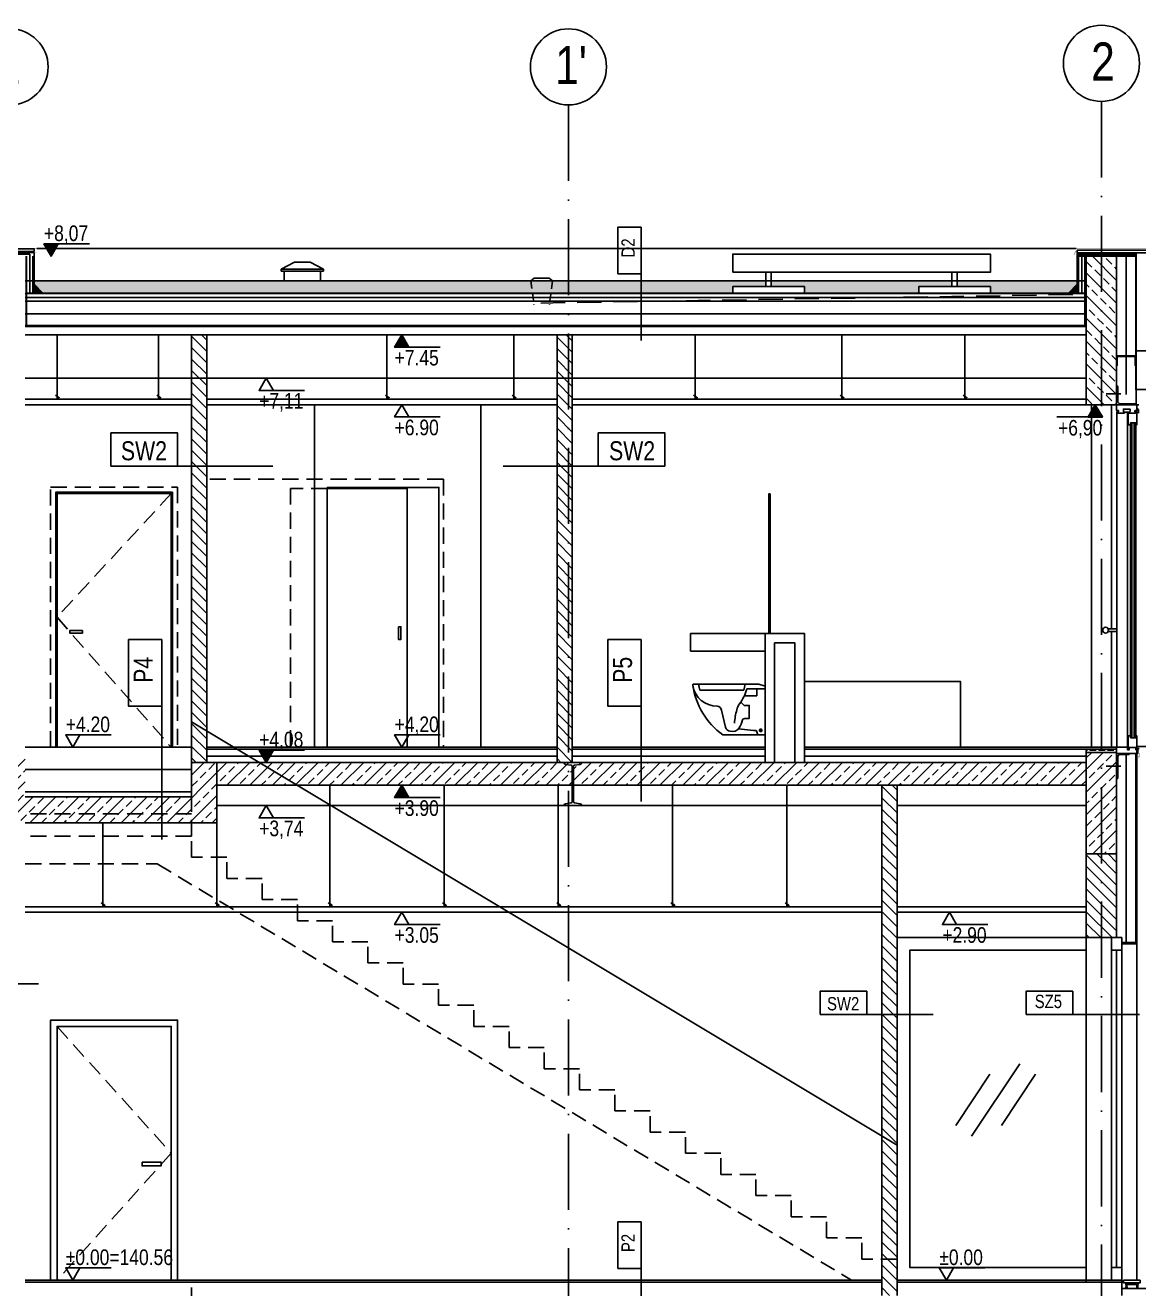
# Model space of a CAD drawing. Header units: millimetres. Extents: x 58205 to 122423, y 1055 to 94479.
# Drawn here: x 68857 to 69735, y 16822 to 17817 of the extents above; entities that cross this region are included whole.
import ezdxf

# ---------------------------------------------------------------- set-up
doc = ezdxf.new("R2010")
doc.units = ezdxf.units.MM
for name, pattern in [('ACAD_ISO03W100', [30, 12, -18]), ('ACAD_ISO10W100', [18, 12, -3, 0, -3]), ('AUDIT_D_080509132939-0', [0]), ('DASHED', [0.75, 0.5, -0.25]), ('HIDDEN', [9.525, 6.35, -3.175])]:
    doc.linetypes.add(name, pattern=pattern)
for name, color, linetype in [('+48_CIENKIE', 253, 'Continuous'), ('+48_HACZE', 253, 'Continuous'), ('+48_IZOLACJE', 4, 'Continuous'), ('+48_KOTY', 3, 'Continuous'), ('+48_MEBLE', 251, 'Continuous'), ('+48_OPISY_ŚCIAN', 3, 'Continuous'), ('+48_OSIE', 8, 'Continuous'), ('+48_POSADZKA', 4, 'Continuous'), ('+48_PRZEKRÓJ', 1, 'Continuous'), ('+48_SCIANY', 1, 'Continuous'), ('+48_STOLARKA OKNA', 3, 'Continuous'), ('+48_STOLARKA_DRZWI', 3, 'Continuous'), ('+48_STOLARKA_OKNA', 3, 'Continuous'), ('+48_SUFITY_PODWIESZANE', 4, 'Continuous'), ('+48_WEŁNA', 252, 'Continuous'), ('+48_WIDOK', 5, 'Continuous'), ('+48_ŚCIANY_GK', 42, 'Continuous'), ('1_CIENKA', 252, 'Continuous'), ('_przerywane', 8, 'DASHED'), ('MEBLE', 4, 'Continuous'), ('OPISOWA', 2, 'Continuous'), ('SCHODY_', 2, 'Continuous')]:
    doc.layers.add(name, color=color, linetype=linetype)
doc.styles.add('WRP_ARIAL', font='ARIAL.TTF', dxfattribs={"width": 0.8})
doc.linetypes.add('BATTING', pattern='A,0.00254,-2.54,[134,ltypeshp.shx,S=2.54,R=0,X=-2.54,Y=0],-5.08,[134,ltypeshp.shx,S=2.54,R=180,X=2.54,Y=0],-2.54', length=10.16254)
doc.linetypes.add('ZIGZAG', pattern='A,0.00254,-5.08,[131,ltypeshp.shx,S=5.08,R=0,X=-5.08,Y=0],-10.16,[131,ltypeshp.shx,S=5.08,R=180,X=5.08,Y=0],-5.08', length=20.32254)

# ---------------------------------------------------------------- blocks, each defined once
blk = doc.blocks.new('OZN_OSI')
at = {"layer": '+48_OSIE', "linetype": 'Continuous', "ltscale": 5}
blk.add_circle((0, -30), 30, dxfattribs=at)
at = {"layer": '+48_OSIE', "linetype": 'Continuous', "ltscale": 5, "style": 'WRP_ARIAL', "width": 0.8}
blk.add_attdef('NR', (-23.26, -43.54), '', height=30, dxfattribs=at)
blk = doc.blocks.new('WC_KOLO_BOK')
at = {"layer": 'MEBLE'}
for p, q in [((0, 38.4), (5, 40)), ((56.25, 40), (5, 40)), ((16.79, 35.07), (15.7, 40)), ((52.5, 40), (51.37, 35.07)), ((0, 38.4), (0, 0)), ((14.53, 36.2), (0, 36.2)), ((6.5, 30.8), (6.5, 36.2)), ((16.41, 30.8), (6.5, 30.8)), ((51.37, 35.07), (16.79, 35.07)), ((2.05, 3.5), (4.95, 3.5)), ((3.5, 2.05), (3.5, 4.95)), ((5.76, 0), (33.3, 0))]:
    blk.add_line(p, q, dxfattribs=at)
for points in [[(19.19, 25.79), (16.5, 23.1), (12.5, 23.1), (12.5, 12.9), (14.62, 12.9, -0.106731), (17.45, 12.33, -0.262549), (17.96, 11.73, 0.09067), (20.4, 5.45, 0.337696), (27.62, 2.78, 0.254555), (31.15, 5.95), (34.39, 19.54, -0.317983), (37.7, 22.59, 0.369214), (57, 38.82)], [(24.13, 9.15, 0.047449), (22.35, 19.75, 0.087075), (20.18, 24.4, -0.099381), (14.53, 36.2)]]:
    blk.add_lwpolyline(points, format="xyb", dxfattribs=at)
blk.add_lwpolyline([(0, 0), (5.76, 0), (6.7, 3.14), (7.1, 3.42), (9.09, 3.42), (20.89, 4.78)], dxfattribs=at)
blk.add_circle((3.5, 3.5), 1, dxfattribs=at)
for centre, radius, start, end in [((56.25, 39.2), 0.8, 351.75704, 90), ((-0.8, 47.46), 58.45, 305.69803, 351.75704)]:
    blk.add_arc(centre, radius, start, end, dxfattribs=at)
blk = doc.blocks.new('A$C6D9607FD')
at = {"layer": '+48_PRZEKRÓJ', "color": 251}
for p, q in [((137, 340), (0, 340)), ((0, 340), (0, 337.1)), ((10.5, 325), (56.1, 318.6)), ((62.4, 311.4), (62.4, 28.6)), ((74.6, 311.4), (74.6, 28.6)), ((126.5, 325), (80.9, 318.6)), ((137, 340), (137, 337.1)), ((0, 0), (0, 2.9)), ((10.5, 15), (56.1, 21.4)), ((126.5, 15), (80.9, 21.4)), ((137, 0), (137, 2.9)), ((137, 0), (0, 0)), ((137, 0), (0, 0))]:
    blk.add_line(p, q, dxfattribs=at)
for centre, radius, start, end in [((12.2, 337.1), 12.2, 180, 262.03039), ((55.1, 311.4), 7.3, 0, 82.03039), ((81.9, 311.4), 7.3, 97.96961, 180), ((124.8, 337.1), 12.2, 277.96961, 0), ((12.2, 2.9), 12.2, 97.96961, 180), ((55.1, 28.6), 7.3, 277.96961, 0), ((81.9, 28.6), 7.3, 180, 262.03039), ((124.8, 2.9), 12.2, 0, 82.03039)]:
    blk.add_arc(centre, radius, start, end, dxfattribs=at)
blk = doc.blocks.new('koty')
at = {"layer": '+48_KOTY', "color": 3, "ltscale": 5}
blk.add_line((70403.15, 11224.99), (70423.15, 11224.99), dxfattribs=at)
blk.add_lwpolyline([(70398.6, 11217.11), (70403.15, 11224.99), (70394.05, 11224.99)], close=True, dxfattribs=at)
at = {"layer": '+48_KOTY', "color": 3, "style": 'WRP_ARIAL', "width": 0.8}
blk.add_attdef('POZIOM', (70403.19, 11226.78), '', height=10, dxfattribs=at)
blk = doc.blocks.new('SCIANA')
at = {"layer": '+48_OPISY_ŚCIAN', "ltscale": 5}
blk.add_line((-25, 0), (25, 0), dxfattribs=at)
blk.add_lwpolyline([(-60, 0), (-25, 0), (-25, 17.5), (-60, 17.5)], close=True, dxfattribs=at)
at = {"layer": '+48_OPISY_ŚCIAN', "ltscale": 5, "style": 'WRP_ARIAL', "width": 0.8}
blk.add_attdef('TYP', (-53.56, 4.8), '', height=10, dxfattribs=at)
blk = doc.blocks.new('servgservgfsddrgf')
at = {"layer": 'OPISOWA', "color": 2, "linetype": 'Continuous'}
for points in [[(-89129, -916256), (-89129, -916321.2), (-89124, -916321.2), (-89124, -916256.1)], [(-88989, -916246.2), (-89119, -916246.2)], [(-89119, -916251.2), (-88989, -916251.2)], [(-88984, -916256.1), (-88984, -916321.2), (-88979, -916321.2), (-88979, -916256)]]:
    blk.add_lwpolyline(points, dxfattribs=at)
for centre, radius, start, end in [((-89119, -916256.2), 10, 90, 180.85445), ((-89119, -916256.2), 5, 90, 181.20838), ((-88989, -916256.2), 10, 359.14555, 90), ((-88989, -916256.2), 5, 358.79162, 90)]:
    blk.add_arc(centre, radius, start, end, dxfattribs=at)

msp = doc.modelspace()

# ---------------------------------------------------------------- hatches: boundary and pattern name
at = {"layer": '+48_HACZE'}
h = msp.add_hatch(dxfattribs=at)
h.set_pattern_fill('ANSI33', color=256, scale=2, angle=90, style=0)
h.set_pattern_definition([(135, (4e-07, 1787.771), (-8.9802561, -8.9802561), []), (135, (4e-07, 1796.752), (-8.9802561, -8.9802561), [6.35, -3.175])])
h.paths.add_polyline_path([(69705.484, 17635.271), (69693.484, 17635.271), (69693.484, 17518.271), (69705.484, 17518.271)])
h.paths.add_polyline_path([(69705.484, 17518.271), (69717.484, 17518.271), (69717.484, 17635.271), (69705.484, 17635.271)])
h = msp.add_hatch(dxfattribs=at)
h.set_pattern_fill('HEX', color=256, scale=0.5, angle=45, style=0)
h.set_pattern_definition([(45, (0, -2e-12), (-1.94428202, 1.94428202), [1.5875, -3.175]), (165, (0, -2e-12), (-0.71165661, -2.65593863), [1.5875, -3.175]), (105, (1.1225, 1.1225), (-2.65593863, -0.71165661), [1.5875, -3.175])])
h.paths.add_polyline_path([(69255.819, 17615.771), (68997.326, 17615.771), (68992.496, 17606.271), (69257.086, 17606.271)])
h.paths.add_polyline_path([(69273.004, 17615.771), (69255.819, 17615.771), (69257.086, 17606.271), (69271.726, 17606.271)])
h.paths.add_polyline_path([(69342.8, 17615.771), (69285.484, 17615.771), (69285.484, 17606.271), (69342.8, 17606.271)])
h.paths.add_polyline_path([(69285.484, 17615.771), (69273.004, 17615.771), (69271.726, 17606.271), (69285.484, 17606.271)])
h.paths.add_polyline_path([(69414.934, 17611.323), (69414.934, 17615.771), (69342.8, 17615.771), (69342.8, 17606.271), (69414.934, 17606.271)])
h.paths.add_polyline_path([(69441.068, 17615.771), (69414.934, 17615.771), (69414.934, 17611.323), (69441.068, 17611.323)])
h.paths.add_polyline_path([(69575.197, 17615.771), (69445.261, 17615.771), (69445.261, 17611.323), (69471.396, 17611.323), (69471.396, 17606.271), (69561.572, 17606.271), (69561.572, 17611.323), (69575.197, 17611.323)])
h.paths.add_polyline_path([(69587.49, 17615.771), (69575.197, 17615.771), (69575.197, 17611.323), (69587.49, 17611.323)])
h.paths.add_polyline_path([(69618.034, 17615.771), (69591.682, 17615.771), (69591.682, 17611.323), (69618.034, 17611.323)])
h.paths.add_polyline_path([(69686.484, 17613.294), (69686.484, 17615.771), (69618.034, 17615.771), (69618.034, 17606.271), (69679.753, 17606.271)])
h.paths.add_polyline_path([(68864.484, 17615.771), (68864.484, 17613.294), (68871.214, 17606.271), (68992.496, 17606.271), (68997.326, 17615.771)])
h = msp.add_hatch(dxfattribs=at)
h.set_pattern_fill('ANSI31', color=256, scale=2, angle=90, style=0)
h.paths.add_polyline_path([(68988.484, 17573.314), (69000.484, 17573.314), (69000.484, 17236.271), (68988.484, 17236.271)])
h = msp.add_hatch(dxfattribs=at)
h.set_pattern_fill('ANSI31', color=256, scale=2, angle=90, style=0)
h.paths.add_polyline_path([(69276.484, 17573.271), (69288.484, 17573.271), (69288.484, 17236.228), (69276.484, 17236.228)])
at = {"layer": '+48_HACZE', "linetype": 'AUDIT_D_080509132939-0'}
h = msp.add_hatch(dxfattribs=at)
h.set_pattern_fill('ANSI33', color=256, scale=2, angle=180, style=0)
h.paths.add_polyline_path([(69717.484, 17164.271), (69693.484, 17164.271), (69693.484, 17218.271), (69008.484, 17218.271), (69008.484, 17188.805), (68833.484, 17188.805), (68833.484, 17244.271), (68857.483, 17244.271), (68857.484, 17209.271), (68988.484, 17209.271), (68988.484, 17236.271), (69693.484, 17236.271), (69693.484, 17244.271), (69717.484, 17244.271)])
at = {"layer": '+48_HACZE', "ltscale": 0.15}
h = msp.add_hatch(dxfattribs=at)
h.set_pattern_fill('ANGLE', color=256, style=0)
h.set_pattern_definition([(0, (0, -2e-12), (0, 6.985), [5.08, -1.905]), (90, (0, -2e-12), (-6.985, 4e-16), [5.08, -1.905])])
h.paths.add_polyline_path([(69693.484, 17246.771), (69717.484, 17246.771), (69717.484, 17244.271), (69693.484, 17244.271)])
at = {"layer": '+48_HACZE'}
h = msp.add_hatch(dxfattribs=at)
h.set_pattern_fill('ANSI31', color=256, scale=2, angle=90, style=0)
h.set_pattern_definition([(135, (4e-07, 1787.771), (-4.49012806, -4.49012806), [])])
h.paths.add_polyline_path([(69544.484, 16844.937), (69532.484, 16844.937), (69532.484, 16816.271), (69544.484, 16816.271)])
h.paths.add_polyline_path([(69544.484, 16950.222), (69532.484, 16957.472), (69532.484, 16844.937), (69544.484, 16844.937)])
h.paths.add_polyline_path([(69544.484, 17030.912), (69532.484, 17030.912), (69532.484, 16957.472), (69544.484, 16950.222)])
h.paths.add_polyline_path([(69544.484, 17202.271), (69532.484, 17202.271), (69532.484, 17030.912), (69544.484, 17030.912)])
h.paths.add_polyline_path([(69544.484, 17218.271), (69532.484, 17218.271), (69532.484, 17202.271), (69544.484, 17202.271)])
h = msp.add_hatch(dxfattribs=at)
h.set_pattern_fill('ANSI31', color=256, scale=2, angle=90, style=0)
h.paths.add_polyline_path([(69705.484, 17164.271), (69693.484, 17164.271), (69693.484, 17098.271), (69705.484, 17098.271)])
h.paths.add_polyline_path([(69717.484, 17164.271), (69705.484, 17164.271), (69705.484, 17098.271), (69717.484, 17098.271)])
at = {"layer": '+48_KOTY'}
for points in [[(68883.377, 17644.979), (68872.166, 17644.979), (68877.771, 17635.271)], [(69695.046, 17508.562), (69706.257, 17508.562), (69700.652, 17518.271)], [(69159.693, 17208.562), (69148.482, 17208.562), (69154.087, 17218.271)]]:
    msp.add_hatch(color=256, dxfattribs=at).paths.add_polyline_path(points)
at = {"layer": '+48_KOTY', "ltscale": 0.3}
msp.add_hatch(color=256, dxfattribs=at).paths.add_polyline_path([(69159.693, 17563.562), (69148.482, 17563.562), (69154.087, 17573.271)])
at = {"layer": '+48_KOTY', "ltscale": 2}
h = msp.add_hatch(color=3, dxfattribs=at)
h.paths.add_polyline_path([(69050.216, 17241.216), (69052.968, 17245.983), (69041.757, 17245.983), (69044.509, 17241.216)])
h.paths.add_polyline_path([(69049.505, 17239.984), (69050.216, 17241.216), (69044.509, 17241.216), (69045.22, 17239.984)])
h.paths.add_polyline_path([(69047.362, 17236.274), (69049.505, 17239.984), (69045.22, 17239.984)])
at = {"layer": '+48_WEŁNA', "linetype": 'ZIGZAG', "ltscale": 0.28}
h = msp.add_hatch(dxfattribs=at)
h.set_pattern_fill('HONEY', color=256, scale=0.2, angle=90, style=0)
h.set_pattern_definition([(90, (4e-07, 1797.77125), (-0.549926, 0.9525), [0.635, -1.27]), (210, (4e-07, 1797.77125), (-0.549926197, -0.952499886), [0.635, -1.27]), (150, (4e-07, 1797.77125), (-1.099852197, 1.14e-07), [-1.27, 0.635])])
h.paths.add_polyline_path([(68863.484, 17612.893), (68863.484, 17606.771), (68869.35, 17606.771)])
h = msp.add_hatch(dxfattribs=at)
h.set_pattern_fill('HONEY', color=256, scale=0.2, angle=90, style=0)
h.set_pattern_definition([(90, (138550.9672, 1797.77125), (0.549926, 0.9525), [0.635, -1.27]), (330, (138550.9672, 1797.77125), (0.549926197, -0.952499886), [0.635, -1.27]), (30, (138550.9672, 1797.77125), (1.099852197, 1.14e-07), [-1.27, 0.635])])
h.paths.add_polyline_path([(69687.484, 17612.893), (69687.484, 17606.771), (69681.617, 17606.771)])

# ---------------------------------------------------------------- linework, layer by layer
at = {"layer": '+48_CIENKIE'}
for points in [[(68882.484, 17573.314), (68882.484, 17522.521), (68882.484, 17522.521)], [(68962.484, 17573.314), (68962.484, 17522.521), (68962.484, 17522.521)], [(69142.484, 17573.314), (69142.484, 17522.521), (69142.484, 17522.521)], [(69242.375, 17573.285), (69242.375, 17522.521), (69242.375, 17522.521)], [(69385.308, 17573.314), (69385.308, 17522.521), (69385.308, 17522.521)], [(69500.823, 17573.314), (69500.823, 17522.521), (69500.823, 17522.521)], [(69597.791, 17573.314), (69597.791, 17522.521), (69597.791, 17522.521)], [(68882.484, 17522.521), (68884.239, 17523.798), (68881.236, 17525.67)], [(68962.484, 17522.521), (68964.239, 17523.798), (68961.236, 17525.67)], [(69142.484, 17522.521), (69144.239, 17523.798), (69141.236, 17525.67)], [(69242.375, 17522.521), (69244.131, 17523.798), (69241.127, 17525.67)], [(69385.308, 17522.521), (69387.063, 17523.798), (69384.06, 17525.67)], [(69500.823, 17522.521), (69502.579, 17523.798), (69499.575, 17525.67)], [(69597.791, 17522.521), (69599.547, 17523.798), (69596.544, 17525.67)], [(69097.484, 17218.271), (69097.484, 17122.521), (69097.484, 17122.521)], [(69187.484, 17218.271), (69187.484, 17122.521), (69187.484, 17122.521)], [(69277.484, 17218.271), (69277.484, 17122.521), (69277.484, 17122.521)], [(69367.484, 17218.271), (69367.484, 17122.521), (69367.484, 17122.521)], [(69457.484, 17218.271), (69457.484, 17122.521), (69457.484, 17122.521)], [(68918.484, 17188.805), (68918.484, 17122.521), (68918.484, 17122.521)], [(69008.484, 17188.805), (69008.484, 17122.521), (69008.484, 17122.521)], [(68918.484, 17122.521), (68920.239, 17123.798), (68917.236, 17125.67)], [(69008.484, 17122.521), (69010.239, 17123.798), (69007.236, 17125.67)], [(69097.484, 17122.521), (69099.239, 17123.798), (69096.236, 17125.67)], [(69187.484, 17122.521), (69189.239, 17123.798), (69186.236, 17125.67)], [(69277.484, 17122.521), (69279.239, 17123.798), (69276.236, 17125.67)], [(69367.484, 17122.521), (69369.239, 17123.798), (69366.236, 17125.67)], [(69457.484, 17122.521), (69459.239, 17123.798), (69456.236, 17125.67)]]:
    msp.add_lwpolyline(points, dxfattribs=at)
at = {"layer": '+48_HACZE', "linetype": 'HIDDEN', "ltscale": 0.2}
msp.add_lwpolyline([(69765.484, 17517.771), (69765.484, 17560.73), (69732.484, 17560.73)], dxfattribs=at)
at = {"layer": '+48_HACZE', "color": 251, "ltscale": 0.1}
msp.add_lwpolyline([(69732.484, 17560.683), (69732.484, 17530.171), (69753.884, 17530.171), (69762.984, 17539.271), (69762.984, 17560.671), (69732.484, 17560.671)], dxfattribs=at)
at = {"layer": '+48_HACZE', "ltscale": 0.15}
for points in [[(69720.721, 17526.771), (69709.29, 17526.771)], [(69720.721, 17233.286), (69709.29, 17233.286)]]:
    msp.add_lwpolyline(points, dxfattribs=at)
msp.add_lwpolyline([(69693.484, 17246.771), (69717.484, 17246.771), (69717.484, 17244.271), (69693.484, 17244.271)], close=True, dxfattribs=at)
at = {"layer": '+48_IZOLACJE'}
for p, q in [((68864.484, 17638.771), (68815.484, 17638.771)), ((68864.484, 17638.271), (68818.484, 17638.271)), ((69686.484, 17637.832), (69732.984, 17637.832)), ((69686.484, 17637.332), (69732.984, 17637.332)), ((68858.484, 17579.771), (68858.484, 17635.271)), ((69692.484, 17579.771), (69692.484, 17635.271)), ((69732.984, 17635.271), (69732.984, 17518.271))]:
    msp.add_line(p, q, dxfattribs=at)
at = {"layer": '+48_IZOLACJE', "linetype": 'ACAD_ISO03W100', "ltscale": 0.5}
for points, const_width in [([(68864.484, 17638.521), (68815.484, 17638.521)], 0.5), ([(68857.984, 17579.771), (68857.984, 17635.271)], 1), ([(68870.044, 17606.771), (68863.984, 17613.105), (68863.984, 17635.271)], 1), ([(69680.924, 17606.771), (69686.984, 17613.105), (69686.984, 17635.271)], 1), ([(69692.984, 17579.771), (69692.984, 17635.271)], 1), ([(69732.734, 17635.271), (69732.734, 17518.271)], 0.5), ([(68858.484, 17606.271), (69692.484, 17606.271)], 1), ([(68857.484, 17580.271), (69693.484, 17580.271)], 1)]:
    msp.add_lwpolyline(points, dxfattribs=dict(at, const_width=const_width))
at = {"layer": '+48_IZOLACJE'}
for points in [[(68871.693, 17605.771), (68864.484, 17613.294), (68864.484, 17638.271)], [(69686.484, 17635.271), (69686.484, 17637.332)], [(69732.984, 17635.271), (69732.984, 17637.832)], [(69679.274, 17605.771), (69686.484, 17613.294), (69686.484, 17635.271)], [(68869.35, 17606.771), (68863.484, 17612.893)], [(69681.617, 17606.771), (69687.484, 17612.893)], [(68857.484, 17580.771), (69693.484, 17580.771)], [(68857.484, 17579.771), (69693.484, 17579.771)]]:
    msp.add_lwpolyline(points, dxfattribs=at)
at = {"layer": '+48_IZOLACJE', "linetype": 'ACAD_ISO03W100', "ltscale": 0.3, "const_width": 0.5}
msp.add_lwpolyline([(69686.484, 17637.582), (69732.984, 17637.582)], dxfattribs=at)
at = {"layer": '+48_KOTY'}
for points in [[(68883.377, 17644.979), (68872.166, 17644.979), (68877.771, 17635.271), (68883.377, 17644.979)], [(69695.046, 17508.562), (69706.257, 17508.562), (69700.652, 17518.271), (69695.046, 17508.562)], [(69159.693, 17208.562), (69148.482, 17208.562), (69154.087, 17218.271), (69159.693, 17208.562)]]:
    msp.add_lwpolyline(points, dxfattribs=at)
at = {"layer": '+48_KOTY', "ltscale": 0.3}
msp.add_lwpolyline([(69159.693, 17563.562), (69148.482, 17563.562), (69154.087, 17573.271), (69159.693, 17563.562)], dxfattribs=at)
at = {"layer": '+48_MEBLE'}
for p, q in [((69729.391, 17503.904), (69729.377, 17255.66)), ((69731.191, 17503.904), (69731.177, 17255.66)), ((69445.303, 17338.034), (69381.69, 17338.034)), ((69381.69, 17338.034), (69381.69, 17324.034)), ((69381.69, 17324.034), (69440.484, 17324.034)), ((69544.484, 17098.271), (69693.484, 17098.271)), ((69603.224, 16941.877), (69641.07, 16998.869)), ((69590.728, 16950.175), (69617.553, 16990.572)), ((69626.74, 16950.175), (69653.566, 16990.572))]:
    msp.add_line(p, q, dxfattribs=at)
for points in [[(68857.484, 17539.271), (69693.484, 17539.271)], [(69444.484, 17448.034), (69443.484, 17448.034), (69443.484, 17338.034), (69444.484, 17338.034), (69444.484, 17448.034)], [(69594.484, 17248.034), (69594.484, 17300.059), (69471.484, 17300.059)], [(69693.484, 17098.271), (69693.484, 16826.771)], [(69693.484, 16838.271), (69554.484, 16838.271), (69554.484, 17088.271), (69693.484, 17088.271)], [(69733.484, 17093.271), (69733.484, 16828.271)]]:
    msp.add_lwpolyline(points, dxfattribs=at)
at = {"layer": '+48_OPISY_ŚCIAN'}
msp.add_lwpolyline([(68965.129, 17205.647), (68965.129, 17175.647)], dxfattribs=at)
at = {"layer": '+48_OSIE', "linetype": 'ACAD_ISO10W100', "ltscale": 5}
for p, q in [((69705.484, 17757.301), (69705.484, 16317.421)), ((69285.484, 17754.57), (69285.484, 16315.62))]:
    msp.add_line(p, q, dxfattribs=at)
at = {"layer": '+48_POSADZKA'}
for p, q in [((69000.484, 17248.271), (69276.484, 17248.271)), ((69288.484, 17248.271), (69440.484, 17248.271)), ((69471.484, 17248.271), (69717.484, 17248.271)), ((68857.483, 17213.271), (68988.484, 17213.271)), ((68857.493, 16828.271), (69532.484, 16828.271)), ((69544.484, 16828.271), (69717.484, 16828.271))]:
    msp.add_line(p, q, dxfattribs=at)
at = {"layer": '+48_PRZEKRÓJ'}
for p, q in [((69717.984, 17248.228), (69717.984, 17248.228)), ((69693.484, 17236.271), (69693.484, 17244.271)), ((69693.484, 17198.665), (69693.484, 17218.271)), ((69693.484, 17198.665), (69693.484, 17218.271)), ((68857.484, 17209.271), (68988.484, 17209.271)), ((68857.484, 17188.805), (69008.484, 17188.805))]:
    msp.add_line(p, q, dxfattribs=at)
at = {"layer": '+48_PRZEKRÓJ', "ltscale": 2}
for p, q in [((68988.484, 17236.271), (69008.484, 17236.271)), ((69008.484, 17236.271), (69693.484, 17236.271)), ((69008.484, 17218.271), (69693.484, 17218.271))]:
    msp.add_line(p, q, dxfattribs=at)
at = {"layer": '+48_PRZEKRÓJ'}
for points in [[(69693.484, 17635.271), (69717.484, 17635.271)], [(68988.484, 17209.271), (68988.484, 17573.314)], [(69000.484, 17573.314), (69000.484, 17236.271)], [(69276.484, 17573.314), (69276.484, 17236.271)], [(69288.484, 17573.314), (69288.484, 17236.271)], [(69693.484, 17238.034), (69693.484, 17244.271)], [(69544.484, 16873.271), (69544.484, 16816.271)]]:
    msp.add_lwpolyline(points, dxfattribs=at)
at = {"layer": '+48_SCIANY'}
for p, q in [((69693.484, 17635.271), (69693.484, 17518.271)), ((69717.484, 17635.271), (69717.484, 17518.271)), ((69693.484, 17518.271), (69717.484, 17518.271)), ((69693.484, 17244.271), (69717.484, 17244.271)), ((69008.484, 17188.805), (69008.484, 17236.271)), ((69532.484, 16816.271), (69532.484, 17218.271)), ((69544.484, 16816.271), (69544.484, 17218.271)), ((69693.484, 17164.271), (69693.484, 17098.271)), ((69717.484, 17164.271), (69717.484, 17098.271)), ((69721.484, 16828.271), (69721.484, 16816.271))]:
    msp.add_line(p, q, dxfattribs=at)
at = {"layer": '+48_SCIANY', "ltscale": 0.18}
msp.add_lwpolyline([(69414.934, 17622.665), (69414.934, 17636.965), (69618.034, 17636.965), (69618.034, 17622.665), (69414.934, 17622.665)], dxfattribs=at)
at = {"layer": '+48_SCIANY', "ltscale": 0.15}
for points in [[(69441.068, 17611.323), (69445.261, 17611.323), (69445.261, 17622.665), (69441.068, 17622.665)], [(69587.49, 17611.323), (69591.682, 17611.323), (69591.682, 17622.665), (69587.49, 17622.665)], [(69414.934, 17605.771), (69471.396, 17605.771), (69471.396, 17611.323), (69414.934, 17611.323)], [(69618.034, 17605.771), (69561.572, 17605.771), (69561.572, 17611.323), (69618.034, 17611.323)]]:
    msp.add_lwpolyline(points, close=True, dxfattribs=at)
at = {"layer": '+48_SCIANY'}
for points in [[(68857.484, 17579.771), (69693.484, 17579.771)], [(68857.484, 17573.271), (69693.484, 17573.271)]]:
    msp.add_lwpolyline(points, dxfattribs=at)
msp.add_lwpolyline([(69693.484, 17244.271), (69717.484, 17244.271), (69717.484, 17164.271), (69693.484, 17164.271)], close=True, dxfattribs=at)
at = {"layer": '+48_SCIANY', "ltscale": 0.15}
msp.add_lwpolyline([(69693.484, 17098.271), (69717.484, 17098.271)], dxfattribs=at)
at = {"layer": '+48_STOLARKA OKNA'}
for points in [[(69721.484, 17098.271), (69721.484, 16828.271), (69713.484, 16828.271), (69713.484, 17098.271)], [(69721.484, 17098.271), (69721.484, 17088.271), (69713.484, 17088.271), (69713.484, 17098.271)], [(69721.484, 16838.271), (69721.484, 16828.271), (69713.484, 16828.271), (69713.484, 16838.271)]]:
    msp.add_lwpolyline(points, close=True, dxfattribs=at)
msp.add_lwpolyline([(69717.484, 16838.271), (69717.484, 17088.271)], dxfattribs=at)
at = {"layer": '+48_STOLARKA_DRZWI', "linetype": 'HIDDEN', "ltscale": 2}
for points in [[(69186.984, 17459.471), (69000.484, 17459.471)], [(69186.984, 17459.471), (69186.984, 17248.271)], [(68877.484, 17248.271), (68877.484, 17453.271), (68977.484, 17453.271), (68977.484, 17248.271)], [(68972.484, 17448.146), (68882.484, 17350.771), (68972.484, 17248.271)], [(69095.484, 17452.271), (69066.484, 17452.271), (69066.484, 17248.271)], [(68882.484, 17028.271), (68972.484, 16928.271), (68882.484, 16828.271)]]:
    msp.add_lwpolyline(points, dxfattribs=at)
at = {"layer": '+48_STOLARKA_DRZWI'}
for points in [[(68881.484, 17248.271), (68881.484, 17449.271), (68973.484, 17449.271), (68973.484, 17248.271)], [(69158.484, 17248.271), (69158.484, 17447.271), (69158.484, 17452.271), (69095.484, 17452.271)], [(68977.484, 16828.271), (68977.484, 17033.271), (68877.484, 17033.271), (68877.484, 16828.271)], [(68972.484, 16828.271), (68972.484, 17028.271), (68882.484, 17028.271), (68882.484, 16828.271)]]:
    msp.add_lwpolyline(points, dxfattribs=at)
at = {"layer": '+48_STOLARKA_DRZWI', "color": 251}
msp.add_lwpolyline([(68882.484, 17248.271), (68882.484, 17448.271), (68972.484, 17448.271), (68972.484, 17248.271)], dxfattribs=at)
at = {"layer": '+48_STOLARKA_DRZWI'}
for points in [[(68902.484, 17338.271), (68892.484, 17338.271), (68892.484, 17340.271), (68902.484, 17340.271)], [(69151.484, 17343.271), (69151.484, 17333.271), (69153.484, 17333.271), (69153.484, 17343.271)], [(68949.484, 16921.271), (68949.484, 16918.271), (68964.484, 16918.271), (68964.484, 16921.271)]]:
    msp.add_lwpolyline(points, close=True, dxfattribs=at)
at = {"layer": '+48_STOLARKA_OKNA'}
for p, q in [((69710.855, 17341.571), (69717.493, 17341.571)), ((69710.855, 17339.571), (69717.493, 17339.571)), ((69732.577, 17255.66), (69728.377, 17255.66)), ((69733.469, 17243.286), (69734.29, 17243.286)), ((69733.485, 17246.369), (69734.29, 17246.369))]:
    msp.add_line(p, q, dxfattribs=at)
for points in [[(69718.466, 17512.23), (69718.963, 17512.727), (69718.963, 17513.597), (69717.484, 17513.597), (69717.484, 17518.271), (69733.392, 17518.271), (69733.392, 17513.597), (69731.901, 17513.597), (69731.901, 17512.727), (69732.398, 17512.23), (69732.398, 17511.612), (69727.436, 17511.612), (69727.436, 17512.225), (69728.003, 17512.792), (69728.003, 17514.81), (69722.873, 17514.81), (69722.873, 17512.792), (69723.439, 17512.225), (69723.439, 17511.612), (69718.478, 17511.612), (69718.478, 17512.23)], [(69728.391, 17502.404), (69726.512, 17502.404), (69726.512, 17512.404), (69727.436, 17512.404), (69727.436, 17511.612), (69732.398, 17511.612), (69732.398, 17512.404), (69733.486, 17512.404), (69733.486, 17502.404), (69732.591, 17502.404)], [(69733.392, 17515.188), (69734.645, 17514.465), (69734.645, 17511.688)], [(69732.577, 17255.66), (69732.591, 17503.904), (69728.391, 17503.904), (69728.377, 17255.66)], [(69728.377, 17257.16), (69726.521, 17257.16), (69726.521, 17247.16), (69727.384, 17247.16), (69727.384, 17247.959), (69732.594, 17247.959), (69732.594, 17247.16), (69733.481, 17247.16), (69733.481, 17257.16), (69732.577, 17257.16)], [(69717.484, 17243.286), (69733.469, 17243.286), (69733.469, 17246.368), (69732.594, 17246.368), (69732.594, 17247.959), (69727.384, 17247.959), (69727.384, 17246.365), (69726.012, 17246.365), (69726.012, 17248.271), (69717.484, 17248.271), (69717.484, 17243.286)], [(69734.738, 17247.91), (69734.738, 17246.817)], [(69734.29, 17246.369), (69734.738, 17246.817)], [(69734.29, 17243.287), (69734.29, 17246.369)]]:
    msp.add_lwpolyline(points, dxfattribs=at)
msp.add_circle((69708.784, 17340.571), 2.3, dxfattribs=at)
at = {"layer": '+48_SUFITY_PODWIESZANE', "ltscale": 3}
for p, q in [((68857.493, 17122.521), (69532.484, 17122.521)), ((68857.493, 17118.271), (69532.484, 17118.271)), ((69544.484, 17122.521), (69693.484, 17122.521)), ((69544.484, 17118.271), (69693.484, 17118.271))]:
    msp.add_line(p, q, dxfattribs=at)
for points in [[(68857.484, 17522.521), (68988.484, 17522.521)], [(68857.484, 17518.271), (68988.484, 17518.271)], [(69000.484, 17522.521), (69276.484, 17522.521)], [(69000.484, 17518.271), (69276.484, 17518.271)], [(69288.484, 17522.521), (69693.484, 17522.521)], [(69288.484, 17518.271), (69693.484, 17518.271)]]:
    msp.add_lwpolyline(points, dxfattribs=at)
at = {"layer": '+48_WEŁNA', "linetype": 'BATTING', "ltscale": 0.12}
msp.add_line((68860.984, 17636.771), (68818.484, 17636.771), dxfattribs=at)
at = {"layer": '+48_WEŁNA', "linetype": 'BATTING', "ltscale": 0.7}
for p, q in [((69724.984, 17635.271), (69724.984, 17526.271)), ((69724.984, 17242.486), (69724.984, 17094.271))]:
    msp.add_line(p, q, dxfattribs=at)
at = {"layer": '+48_WEŁNA', "linetype": 'BATTING', "ltscale": 0.25}
for points in [[(68860.984, 17605.771), (68860.984, 17636.771)], [(69689.984, 17605.771), (69689.984, 17635.271)], [(68857.484, 17602.771), (69693.484, 17602.771)]]:
    msp.add_lwpolyline(points, dxfattribs=at)
at = {"layer": '+48_WEŁNA', "linetype": 'BATTING', "ltscale": 0.09}
msp.add_lwpolyline([(69686.484, 17636.301), (69732.984, 17636.301)], dxfattribs=at)
at = {"layer": '+48_WEŁNA', "linetype": 'BATTING', "ltscale": 0.9}
msp.add_lwpolyline([(68857.484, 17589.771), (69693.484, 17589.771)], dxfattribs=at)
at = {"layer": '+48_WIDOK'}
for p, q in [((68866.484, 17641.271), (69685.684, 17641.271)), ((69717.484, 17635.271), (69732.984, 17635.271)), ((69732.484, 17635.271), (69732.484, 17534.972)), ((69059.096, 17624.971), (69092.496, 17624.971)), ((69059.096, 17623.471), (69059.096, 17624.971)), ((69059.096, 17623.471), (69092.496, 17623.471)), ((69061.446, 17623.471), (69061.446, 17615.771)), ((69090.146, 17623.471), (69090.146, 17615.771)), ((69092.496, 17623.471), (69092.496, 17624.971)), ((69697.534, 17248.271), (69697.534, 17518.271)), ((69713.434, 17518.271), (69713.434, 17341.571)), ((69095.484, 17453.071), (69095.484, 17248.271)), ((69713.434, 17339.571), (69713.434, 17248.271)), ((68857.484, 17248.271), (68988.484, 17248.271)), ((69733.412, 17248.91), (70195.184, 17248.91)), ((69000.484, 17246.771), (69276.484, 17246.771)), ((69000.484, 17241.271), (69276.483, 17241.271)), ((69288.484, 17246.771), (69440.484, 17246.771)), ((69288.484, 17241.271), (69440.484, 17241.271)), ((69471.484, 17246.771), (69717.484, 17246.771)), ((69471.484, 17241.271), (69693.484, 17241.271)), ((69732.484, 17243.286), (69732.484, 17094.271)), ((69733.484, 17243.286), (69733.484, 17093.271)), ((68857.483, 17230.771), (68988.484, 17230.771)), ((68857.493, 16826.771), (69532.484, 16826.771)), ((69544.484, 16826.771), (69721.484, 16826.771)), ((69721.484, 16821.771), (70209.484, 16821.771))]:
    msp.add_line(p, q, dxfattribs=at)
at = {"layer": '+48_WIDOK', "ltscale": 2}
for p, q in [((69008.484, 17202.271), (69532.484, 17202.271)), ((69544.484, 17202.271), (69693.484, 17202.271))]:
    msp.add_line(p, q, dxfattribs=at)
at = {"layer": '+48_WIDOK', "const_width": 0.2}
for points in [[(68812.118, 17637.41), (68811.081, 17636.373, -0.6681786), (68810.484, 17636.621), (68810.484, 17641.271), (68811.884, 17641.271), (68866.484, 17641.271), (68866.484, 17638.185, -0.6681786), (68865.886, 17637.938), (68865.368, 17638.456)], [(69685.133, 17638.189), (69684.344, 17637.041, -0.7366785), (69683.615, 17637.268), (69683.615, 17640.571, -0.4142136), (69684.315, 17641.271), (69774.284, 17641.271), (69774.284, 17635.814, -1.1211912), (69773.43, 17635.814), (69773.43, 17637.258)], [(69686.084, 17634.489), (69686.084, 17639.132, 0.4142136), (69685.984, 17639.232), (69685.189, 17639.232, 0.2585175), (69685.104, 17639.185), (69684.175, 17637.7)], [(69735.484, 17243.286), (69735.484, 17240.765, -1.1211912), (69734.63, 17240.765), (69734.63, 17241.716)]]:
    msp.add_lwpolyline(points, format="xyb", dxfattribs=at)
at = {"layer": '+48_WIDOK', "color": 2}
for points in [[(68864.484, 17638.871), (68812.484, 17638.871), (68812.484, 17641.071), (68864.484, 17641.071)], [(69772.384, 17640.032), (69772.384, 17637.832), (69686.484, 17637.832), (69686.484, 17640.032)]]:
    msp.add_lwpolyline(points, close=True, dxfattribs=at)
at = {"layer": '+48_WIDOK'}
for points in [[(68863.484, 17606.771), (68863.484, 17635.271)], [(69059.096, 17624.971), (69069.596, 17630.471), (69081.996, 17630.471), (69092.496, 17624.971)], [(69693.484, 17635.271), (69686.484, 17635.271)], [(69687.484, 17606.771), (69687.484, 17635.271)], [(68857.484, 17615.771), (69693.484, 17615.771)], [(68857.484, 17605.771), (69693.484, 17605.771)], [(68857.484, 17599.771), (69693.484, 17599.771)], [(69085.484, 17518.271), (69085.484, 17248.271)], [(69216.484, 17518.278), (69216.484, 17248.034)], [(69216.484, 17518.278), (69216.484, 17248.034)], [(69095.484, 17453.071), (69183.484, 17453.071), (69183.484, 17248.271)], [(69721.484, 17094.271), (69732.484, 17094.271)], [(69721.484, 17093.271), (69733.484, 17093.271)]]:
    msp.add_lwpolyline(points, dxfattribs=at)
at = {"layer": '+48_WIDOK', "linetype": 'HIDDEN'}
for points in [[(69255.788, 17616.009), (69258.589, 17617.859), (69270.235, 17617.859)], [(69255.788, 17616.009), (69258.335, 17596.902)], [(69273.036, 17616.009), (69270.235, 17617.859), (69258.589, 17617.859)], [(69273.035, 17615.999), (69270.465, 17596.895)]]:
    msp.add_lwpolyline(points, dxfattribs=at)
at = {"layer": '+48_WIDOK', "linetype": 'HIDDEN', "ltscale": 3}
msp.add_lwpolyline([(69263.846, 17598.394), (69686.648, 17605.131)], dxfattribs=at)
at = {"layer": '+48_WIDOK', "ltscale": 0.15}
msp.add_lwpolyline([(69544.484, 16934.771), (68988.484, 17268.271)], dxfattribs=at)
at = {"layer": '+48_WIDOK', "const_width": 0.2}
msp.add_lwpolyline([(69717.484, 17243.286), (69735.484, 17243.286), (69735.484, 17241.222)], dxfattribs=at)
at = {"layer": '+48_WIDOK', "linetype": 'HIDDEN', "ltscale": 2}
for points in [[(68988.484, 17178.271), (68988.484, 17209.271)], [(68988.484, 17195.771), (68857.484, 17195.771)], [(69544.484, 16828.271), (69544.484, 16844.937), (69516.684, 16844.937), (69516.684, 16861.604), (69488.884, 16861.604), (69488.884, 16878.271), (69461.084, 16878.271), (69461.084, 16894.937), (69433.284, 16894.937), (69433.284, 16911.604), (69405.484, 16911.604), (69405.484, 16928.271), (69377.684, 16928.271), (69377.684, 16944.937), (69349.884, 16944.937), (69349.884, 16961.604), (69322.084, 16961.604), (69322.084, 16978.271), (69294.284, 16978.271), (69294.284, 16994.937), (69266.484, 16994.937), (69266.484, 17011.604), (69238.684, 17011.604), (69238.684, 17028.271), (69210.884, 17028.271), (69210.884, 17044.937), (69183.084, 17044.937), (69183.084, 17061.604), (69155.284, 17061.604), (69155.284, 17078.271), (69127.484, 17078.271), (69127.484, 17094.937), (69099.684, 17094.937), (69099.684, 17111.604), (69071.884, 17111.604), (69071.884, 17128.271), (69044.084, 17128.271), (69044.084, 17144.937), (69016.284, 17144.937), (69016.284, 17161.604), (68988.484, 17161.604), (68988.484, 17178.271), (68857.484, 17178.271)], [(68857.484, 17156.271), (68961.538, 17156.271), (69508.642, 16828.271)], [(68988.484, 16809.741), (68988.484, 16828.271)]]:
    msp.add_lwpolyline(points, dxfattribs=at)
at = {"layer": '+48_WIDOK', "linetype": 'HIDDEN'}
msp.add_lwpolyline([(68992.686, 17213.011), (68992.686, 17213.011)], close=True, dxfattribs=at)
at = {"layer": '+48_ŚCIANY_GK'}
for points in [[(69471.484, 17236.271), (69471.484, 17338.034), (69440.484, 17338.034), (69440.484, 17236.271)], [(69463.984, 17236.271), (69463.984, 17330.534), (69447.984, 17330.534), (69447.984, 17236.271)]]:
    msp.add_lwpolyline(points, dxfattribs=at)
at = {"layer": '1_CIENKA', "lineweight": -3}
for p, q in [((69724.634, 16824.771), (69734.334, 16824.771)), ((69724.666, 16822.953), (69725.701, 16822.953)), ((69724.666, 16822.953), (69724.666, 16821.771)), ((69724.909, 16824.771), (69724.909, 16822.953)), ((69725.459, 16824.771), (69725.459, 16822.953)), ((69725.701, 16822.953), (69725.701, 16821.771)), ((69733.266, 16822.953), (69733.266, 16821.771)), ((69734.301, 16822.953), (69733.266, 16822.953)), ((69733.508, 16824.771), (69733.508, 16822.953)), ((69734.058, 16824.771), (69734.058, 16822.953)), ((69734.301, 16822.953), (69734.301, 16821.771))]:
    msp.add_line(p, q, dxfattribs=at)
msp.add_lwpolyline([(69724.534, 16826.071), (69734.434, 16826.071, -0.536675), (69735.434, 16826.071), (69735.984, 16826.071), (69735.984, 16828.171, 0.4142136), (69735.884, 16828.271), (69723.084, 16828.271, 0.4140826), (69722.984, 16828.171), (69722.984, 16826.071), (69723.534, 16826.071, -0.536675)], format="xyb", close=True, dxfattribs=at)
msp.add_lwpolyline([(69734.334, 16826.071), (69734.334, 16824.771), (69724.634, 16824.771), (69724.634, 16826.071)], dxfattribs=at)
at = {"layer": '_przerywane', "linetype": 'Continuous'}
msp.add_line((69733.392, 17518.271), (69735.012, 17518.271), dxfattribs=at)
at = {"layer": '_przerywane', "linetype": 'Continuous', "flags": 128}
msp.add_lwpolyline([(69725.945, 17248.271), (69725.945, 17512.404), (69723.708, 17512.404), (69723.708, 17511.838, -0.4142136), (69723.409, 17511.539), (69722.079, 17511.539), (69718.579, 17511.539, -0.4142136), (69718.281, 17511.838), (69718.281, 17512.404), (69718.281, 17512.404), (69717.493, 17512.404), (69717.493, 17248.271)], format="xyb", dxfattribs=at)
at = {"layer": 'OPISOWA', "color": 2, "linetype": 'Continuous'}
for points in [[(69717.484, 17533.271), (69717.484, 17518.271), (69732.484, 17518.271), (69732.484, 17518.421, 0.4142136), (69731.834, 17519.071), (69720.134, 17519.071, -0.4142136), (69718.284, 17520.921), (69718.284, 17532.621, 0.4142136), (69717.634, 17533.271)], [(69717.484, 17223.286), (69717.484, 17243.286), (69727.484, 17243.286), (69727.484, 17243.136, -0.4142136), (69726.834, 17242.486), (69720.134, 17242.486, 0.4142136), (69718.284, 17240.636), (69718.284, 17223.936, -0.4142136), (69717.634, 17223.286)]]:
    msp.add_lwpolyline(points, format="xyb", close=True, dxfattribs=at)

# ---------------------------------------------------------------- block references
at = {"layer": '+48_KOTY'}
ref = msp.add_blockref('koty', (-17850.235, 3816.276), dxfattribs=dict(at, xscale=1.231956389266998, yscale=1.231956389264269, zscale=1.231956389264917))
ref.add_attrib('POZIOM', '+8,07', (68872.189, 17647.234), dxfattribs={"color": 3, "height": 12.3196, "style": 'WRP_ARIAL', "width": 0.8})
ref = msp.add_blockref('koty', (-17573.919, 31392.265), dxfattribs=dict(at, xscale=-1.231956389266998, yscale=1.231956389264269, zscale=1.231956389264917, rotation=180))
ref.add_attrib('POZIOM', '+7.45', (69148.505, 17549.156), dxfattribs={"color": 3, "height": 12.3196, "style": 'WRP_ARIAL', "width": 0.8})
ref = msp.add_blockref('koty', (-17680.64, 31358.265), dxfattribs=dict(at, xscale=-1.231956389266998, yscale=1.231956389264269, zscale=1.231956389264917, rotation=180))
ref.add_attrib('POZIOM', '+7,11', (69041.785, 17515.156), dxfattribs={"color": 3, "height": 12.3196, "style": 'WRP_ARIAL', "width": 0.8})
ref = msp.add_blockref('koty', (-17573.919, 31337.265), dxfattribs=dict(at, xscale=-1.231956389266998, yscale=1.231956389264269, zscale=1.231956389264917, rotation=180))
ref.add_attrib('POZIOM', '+6.90', (69148.505, 17494.156), dxfattribs={"color": 3, "height": 12.3196, "style": 'WRP_ARIAL', "width": 0.8})
ref = msp.add_blockref('koty', (156428.658, 31337.265), dxfattribs=dict(at, xscale=1.231956389266998, yscale=1.231956389264269, zscale=1.231956389264917, rotation=180))
ref.add_attrib('POZIOM', '+6,90', (69671.289, 17493.911), dxfattribs={"color": 3, "height": 12.3196, "style": 'WRP_ARIAL', "width": 0.8})
ref = msp.add_blockref('koty', (-17833.025, 3429.276), dxfattribs=dict(at, xscale=1.231956389266998, yscale=1.231956389264269, zscale=1.231956389264917))
ref.add_attrib('POZIOM', '+4.20', (68889.399, 17260.182), dxfattribs={"color": 3, "height": 12.3196, "style": 'WRP_ARIAL', "width": 0.8})
ref = msp.add_blockref('koty', (-17573.919, 3429.276), dxfattribs=dict(at, xscale=1.231956389266998, yscale=1.231956389264269, zscale=1.231956389264917))
ref.add_attrib('POZIOM', '+4,20', (69148.505, 17260.182), dxfattribs={"color": 3, "height": 12.3196, "style": 'WRP_ARIAL', "width": 0.8})
ref = msp.add_blockref('koty', (-17680.64, 3417.276), dxfattribs=dict(at, xscale=1.231956389266998, yscale=1.231956389264269, zscale=1.231956389264917))
ref.add_attrib('POZIOM', '+4,08', (69041.785, 17248.182), dxfattribs={"color": 3, "height": 12.3196, "style": 'WRP_ARIAL', "width": 0.8})
ref = msp.add_blockref('koty', (-17573.919, 31037.265), dxfattribs=dict(at, xscale=-1.231956389266998, yscale=1.231956389264269, zscale=1.231956389264917, rotation=180))
ref.add_attrib('POZIOM', '+3.90', (69148.505, 17194.156), dxfattribs={"color": 3, "height": 12.3196, "style": 'WRP_ARIAL', "width": 0.8})
ref = msp.add_blockref('koty', (-17680.64, 31021.265), dxfattribs=dict(at, xscale=-1.231956389266998, yscale=1.231956389264269, zscale=1.231956389264917, rotation=180))
ref.add_attrib('POZIOM', '+3,74', (69041.785, 17178.156), dxfattribs={"color": 3, "height": 12.3196, "style": 'WRP_ARIAL', "width": 0.8})
ref = msp.add_blockref('koty', (-17573.919, 30937.265), dxfattribs=dict(at, xscale=-1.231956389266998, yscale=1.231956389264269, zscale=1.231956389264917, rotation=180))
ref.add_attrib('POZIOM', '+3.05', (69148.505, 17094.156), dxfattribs={"color": 3, "height": 12.3196, "style": 'WRP_ARIAL', "width": 0.8})
ref = msp.add_blockref('koty', (-17142.269, 30937.265), dxfattribs=dict(at, xscale=-1.231956389266998, yscale=1.231956389264269, zscale=1.231956389264917, rotation=180))
ref.add_attrib('POZIOM', '+2.90', (69580.155, 17094.156), dxfattribs={"color": 3, "height": 12.3196, "style": 'WRP_ARIAL', "width": 0.8})
ref = msp.add_blockref('koty', (-17833.026, 3009.275), dxfattribs=dict(at, xscale=1.231956389266998, yscale=1.231956389264269, zscale=1.231956389264917))
ref.add_attrib('POZIOM', '%%P0.00=140.56', (68889.398, 16840.181), dxfattribs={"color": 3, "height": 12.31956, "style": 'WRP_ARIAL', "width": 0.8})
ref = msp.add_blockref('koty', (-17144.696, 3009.274), dxfattribs=dict(at, xscale=1.231956389266998, yscale=1.231956389264269, zscale=1.231956389264917))
ref.add_attrib('POZIOM', '%%P0.00', (69577.728, 16840.18), dxfattribs={"color": 3, "height": 12.3196, "style": 'WRP_ARIAL', "width": 0.8})
at = {"layer": '+48_MEBLE', "xscale": -1}
msp.add_blockref('WC_KOLO_BOK', (69440.484, 17258.087), dxfattribs=at)
at = {"layer": '+48_OPISY_ŚCIAN'}
ref = msp.add_blockref('SCIANA', (69342.8, 17595.198), dxfattribs=dict(at, xscale=-1.050000000000182, yscale=1.050000000000182, zscale=1.05, rotation=90))
ref.add_attrib('TYP', 'D2', (69337.76, 17634.312), dxfattribs={"ltscale": 5, "height": 10.5, "rotation": 90, "style": 'WRP_ARIAL', "width": 0.8})
ref = msp.add_blockref('SCIANA', (69014.984, 17469.813), dxfattribs=dict(at, xscale=1.5, yscale=1.5, zscale=1.5))
ref.add_attrib('TYP', 'SW2', (68932.837, 17474.452), dxfattribs={"ltscale": 5, "height": 15, "style": 'WRP_ARIAL', "width": 0.8})
ref = msp.add_blockref('SCIANA', (69271.536, 17469.813), dxfattribs=dict(at, xscale=-1.5, yscale=1.5, zscale=1.5))
ref.add_attrib('TYP', 'SW2', (69317.487, 17474.452), dxfattribs={"ltscale": 5, "height": 15, "style": 'WRP_ARIAL', "width": 0.8})
ref = msp.add_blockref('SCIANA', (68965.129, 17243.147), dxfattribs=dict(at, xscale=-1.5, yscale=1.5, zscale=1.5, rotation=90))
ref.add_attrib('TYP', 'P4', (68957.93, 17299.023), dxfattribs={"ltscale": 5, "height": 15, "rotation": 90, "style": 'WRP_ARIAL', "width": 0.8})
ref = msp.add_blockref('SCIANA', (69342.8, 17243.147), dxfattribs=dict(at, xscale=-1.5, yscale=1.5, zscale=1.5, rotation=90))
ref.add_attrib('TYP', 'P5', (69335.6, 17299.023), dxfattribs={"ltscale": 5, "height": 15, "rotation": 90, "style": 'WRP_ARIAL', "width": 0.8})
for p, xscale, yscale, zscale, values in [((68830.289, 17061.873), 1.5, 1.5, 1.5, {'TYP': 'SZ1'}), ((69709.139, 17037.657), 1.049999999999272, 1.050000000000182, 1.05, {'TYP': 'SZ5'})]:
    msp.add_blockref('SCIANA', p, dxfattribs=dict(at, xscale=xscale, yscale=yscale, zscale=zscale)).add_auto_attribs(values)
ref = msp.add_blockref('SCIANA', (69546.745, 17037.657), dxfattribs=dict(at, xscale=1.049999999999272, yscale=1.050000000000182, zscale=1.05))
ref.add_attrib('TYP', 'SW2', (69489.243, 17040.904), dxfattribs={"ltscale": 5, "height": 10.5, "style": 'WRP_ARIAL', "width": 0.8})
ref = msp.add_blockref('SCIANA', (69342.8, 16811.27), dxfattribs=dict(at, xscale=-1.050000000000182, yscale=1.050000000000182, zscale=1.05, rotation=90))
ref.add_attrib('TYP', 'P2', (69337.76, 16850.384), dxfattribs={"ltscale": 5, "height": 10.5, "rotation": 90, "style": 'WRP_ARIAL', "width": 0.8})
at = {"layer": '+48_PRZEKRÓJ', "xscale": 0.1000000000058208, "yscale": 0.1000000000021828, "zscale": 0.1}
msp.add_blockref('A$C6D9607FD', (69282.148, 17202.271), dxfattribs=at)
at = {"layer": 'OPISOWA', "color": 2, "linetype": 'Continuous', "xscale": 0.1000000000058208, "yscale": 0.09999999999854481, "zscale": 0.1}
msp.add_blockref('servgservgfsddrgf', (78630.386, 109181.487), dxfattribs=at)
at = {"layer": 'SCHODY_'}
ref = msp.add_blockref('OZN_OSI', (69705.484, 17817.301), dxfattribs=at)
ref.add_attrib('NR', '2', (69697.378, 17773.76), dxfattribs={"layer": '+48_OSIE', "linetype": 'Continuous', "ltscale": 5, "height": 30, "style": 'WRP_ARIAL', "width": 0.8})
ref = msp.add_blockref('OZN_OSI', (68845.484, 17814.478), dxfattribs=at)
ref.add_attrib('NR', '1', (68835.014, 17770.937), dxfattribs={"layer": '+48_OSIE', "linetype": 'Continuous', "ltscale": 5, "height": 30, "style": 'WRP_ARIAL', "width": 0.8})
ref = msp.add_blockref('OZN_OSI', (69285.484, 17814.478), dxfattribs=at)
ref.add_attrib('NR', "1'", (69275.014, 17770.937), dxfattribs={"layer": '+48_OSIE', "linetype": 'Continuous', "ltscale": 5, "height": 30, "style": 'WRP_ARIAL', "width": 0.8})

doc.saveas('drawing.dxf')
